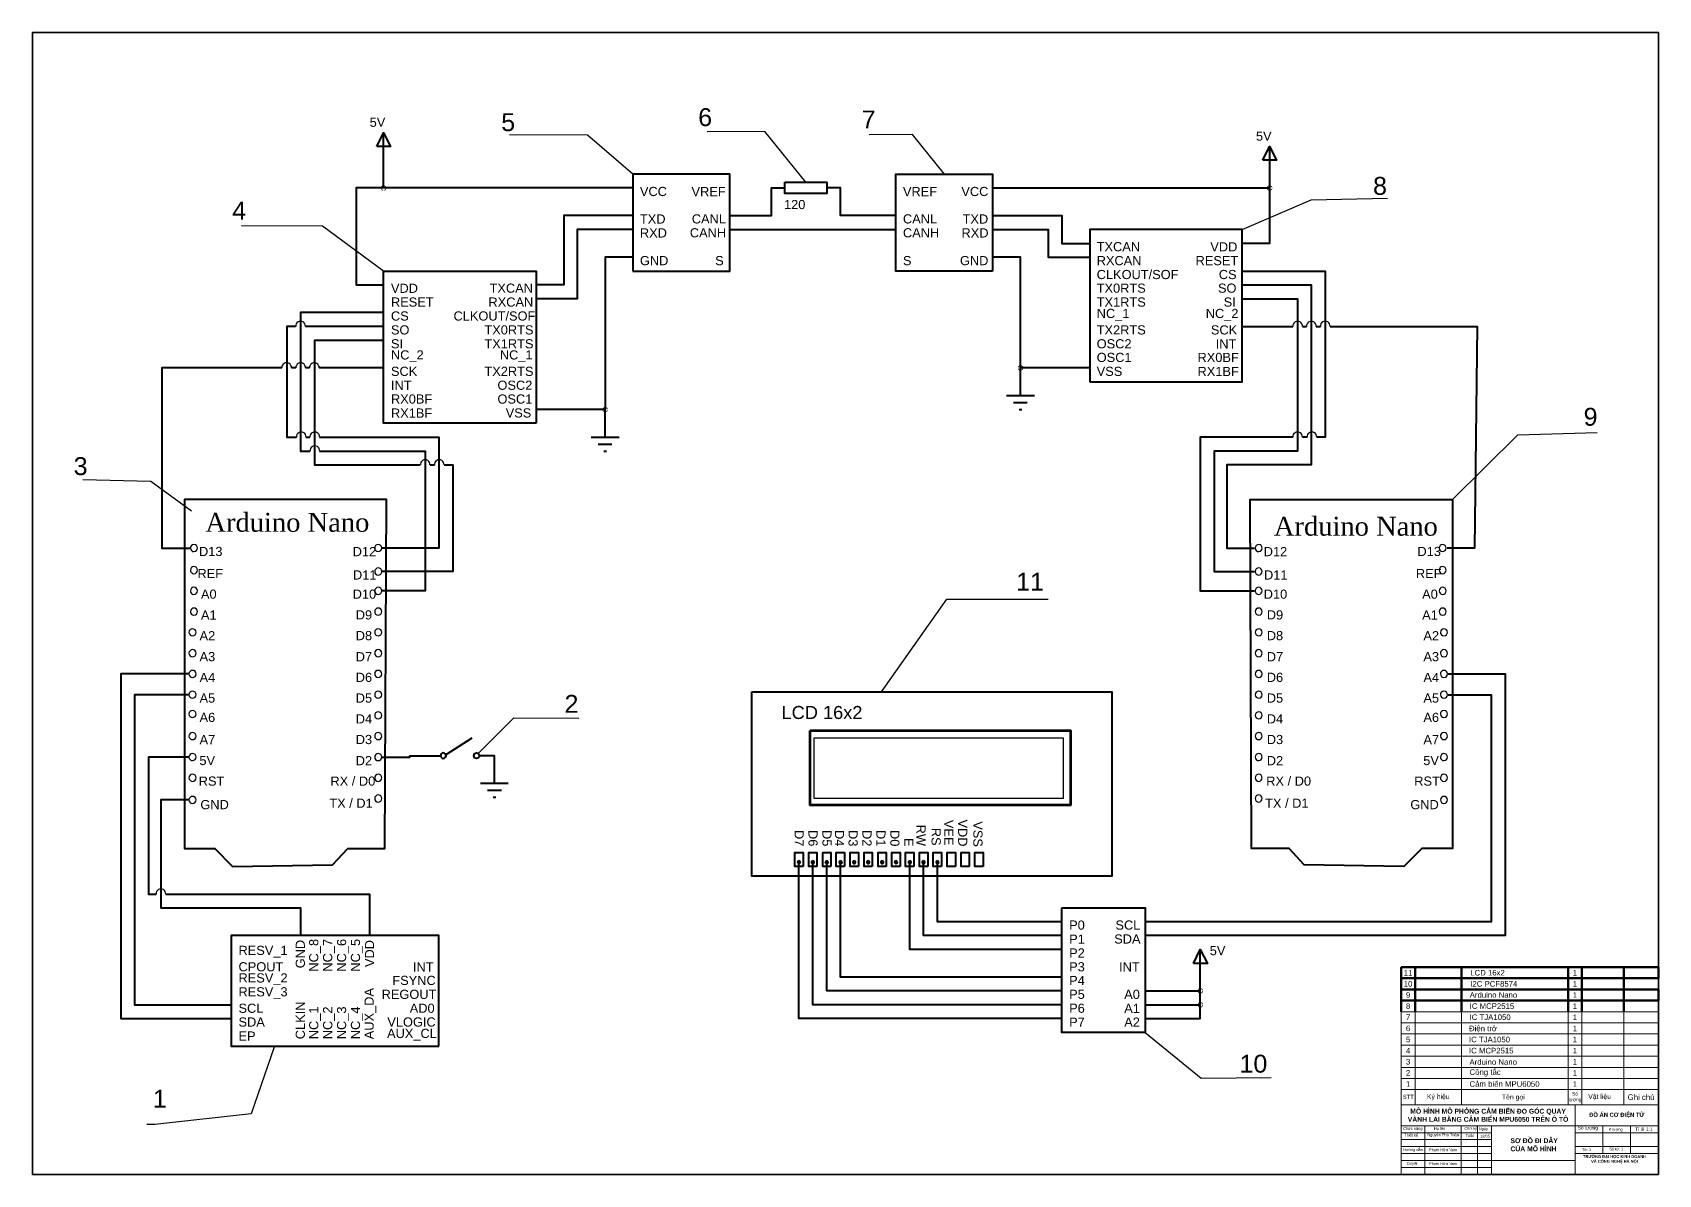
# Model space of a CAD drawing. Header units: millimetres. Extents: x 2695 to 4498, y 1063 to 1884.
# Drawn here: x 3329 to 4498, y 1063 to 1884 of the extents above; entities that cross this region are included whole.
import ezdxf

# ---------------------------------------------------------------- set-up
doc = ezdxf.new("R2010")
doc.units = ezdxf.units.MM
doc.layers.add('_mss.manh', color=7, linetype='Continuous', lineweight=13)
doc.layers.add('AM_0', color=7, linetype='Continuous', lineweight=50)
doc.layers.add('Nét đậm', color=7, linetype='Continuous', lineweight=35, plot=False)
for name, color, linetype in [('PDF2_Geometry', 7, 'Continuous'), ('PDF2_Solid Fills', 7, 'Continuous'), ('PDF2_Text', 7, 'Continuous')]:
    doc.layers.add(name, color=color, linetype=linetype)
doc.styles.add('chuan', font='arial.ttf')
doc.styles.add('PDF Arial', font='arial.ttf')
doc.styles.get("Standard").update_dxf_attribs({"font": 'arial.ttf'})
doc.dimstyles.new('AM_ANSI$7', dxfattribs={"dimtxt": 2.5, "dimasz": 2.5, "dimexe": 1, "dimexo": 0.05, "dimgap": 1, "dimtad": 1, "dimtoh": 1, "dimdec": 4, "dimzin": 9, "dimdsep": 46, "dimtxsty": 'Standard', "dimcen": 2.5, "dimclrd": 3, "dimclre": 3, "dimclrt": 2, "dimadec": 0, "dimazin": 2, "dimtp": 0.1, "dimtm": 0.1, "dimtfac": 0.71, "dimtdec": 4, "dimtofl": 0, "dimtmove": 0, "dimatfit": 3, "dimfxl": 1, "dimtolj": 1, "dimtzin": 7, "dimarcsym": 1})

msp = doc.modelspace()

# ---------------------------------------------------------------- hatches: boundary and pattern name
at = {"layer": 'PDF2_Solid Fills', "transparency": 33554559}
h = msp.add_hatch(color=256, dxfattribs=at)
h.paths.add_polyline_path([(3581, 1770.7, 0.414214), (3583, 1772.7)], flags=0)
h.paths.add_polyline_path([(3579.1, 1772.7, 0.414214), (3581, 1770.7)], flags=0)
h.paths.add_polyline_path([(3581, 1774.6, 0.414214), (3579.1, 1772.7)], flags=0)
h.paths.add_polyline_path([(3583, 1772.7, 0.414214), (3581, 1774.6)], flags=0)
h = msp.add_hatch(color=256, dxfattribs=at)
h.paths.add_polyline_path([(4218, 1770.7, 0.414213), (4220, 1772.7)], flags=0)
h.paths.add_polyline_path([(4216, 1772.7, 0.414214), (4218, 1770.7)], flags=0)
h.paths.add_polyline_path([(4218, 1774.6, 0.414214), (4216, 1772.7)], flags=0)
h.paths.add_polyline_path([(4220, 1772.7, 0.414213), (4218, 1774.6)], flags=0)
h = msp.add_hatch(color=256, dxfattribs=at)
h.paths.add_polyline_path([(4038.9, 1641.4, 0.414213), (4040.9, 1643.3)], flags=0)
h.paths.add_polyline_path([(4037, 1643.3, 0.414214), (4038.9, 1641.4)], flags=0)
h.paths.add_polyline_path([(4038.9, 1645.3, 0.414214), (4037, 1643.3)], flags=0)
h.paths.add_polyline_path([(4040.9, 1643.3, 0.414213), (4038.9, 1645.3)], flags=0)
h = msp.add_hatch(color=256, dxfattribs=at)
h.paths.add_polyline_path([(3740.3, 1611.4, 0.414213), (3742.3, 1613.4)], flags=0)
h.paths.add_polyline_path([(3738.4, 1613.4, 0.414213), (3740.3, 1611.4)], flags=0)
h.paths.add_polyline_path([(3740.3, 1615.3, 0.414214), (3738.4, 1613.4)], flags=0)
h.paths.add_polyline_path([(3742.3, 1613.4, 0.414213), (3740.3, 1615.3)], flags=0)
h = msp.add_hatch(color=256, dxfattribs=at)
h.paths.add_polyline_path([(4168.2, 1193.5, 0.414213), (4170.2, 1195.5)], flags=0)
h.paths.add_polyline_path([(4166.3, 1195.5, 0.414213), (4168.2, 1193.5)], flags=0)
h.paths.add_polyline_path([(4168.2, 1197.4, 0.414214), (4166.3, 1195.5)], flags=0)
h.paths.add_polyline_path([(4170.2, 1195.5, 0.414213), (4168.2, 1197.4)], flags=0)
h = msp.add_hatch(color=256, dxfattribs=at)
h.paths.add_polyline_path([(4168.2, 1183.5, 0.414213), (4170.2, 1185.5)], flags=0)
h.paths.add_polyline_path([(4166.3, 1185.5, 0.414213), (4168.2, 1183.5)], flags=0)
h.paths.add_polyline_path([(4168.2, 1187.4, 0.414214), (4166.3, 1185.5)], flags=0)
h.paths.add_polyline_path([(4170.2, 1185.5, 0.414213), (4168.2, 1187.4)], flags=0)

# ---------------------------------------------------------------- linework, layer by layer
for centre in [(3521.3, 1673.4), (4238.2, 1673.4), (4248, 1673.4), (4258, 1673.4), (3511.3, 1643.6), (3521.4, 1643.6), (3531.2, 1643.6), (3521.8, 1593.8), (3531.5, 1593.8), (4238.1, 1593.8), (4248.4, 1593.8), (3531.6, 1583.8), (3610.9, 1573.8), (3621, 1573.8), (3420.9, 1265.3)]:
    msp.add_arc(centre, 3.47, 355.8199, 184.1801)
at = {"layer": '_mss.manh'}
for p, q in [((4497.6, 1180.5), (4312.6, 1180.5)), ((4312.6, 1113.5), (4312.6, 1180.5)), ((4497.6, 1172.5), (4312.6, 1172.5)), ((4322.6, 1124.5), (4322.6, 1180.5)), ((4355.9, 1113.5), (4355.9, 1180.5)), ((4432.6, 1124.5), (4432.6, 1180.5)), ((4442.6, 1124.5), (4442.6, 1180.5)), ((4472.6, 1124.5), (4472.6, 1180.5)), ((4497.6, 1164.5), (4312.6, 1164.5)), ((4312.6, 1159.4), (4312.6, 1063.5)), ((4497.6, 1156.5), (4312.6, 1156.5)), ((4497.6, 1148.5), (4312.6, 1148.5)), ((4497.6, 1140.5), (4312.6, 1140.5)), ((4497.6, 1132.5), (4312.6, 1132.5)), ((4497.6, 1124.5), (4312.6, 1124.5)), ((4497.6, 1124.5), (4312.6, 1124.5)), ((4322.6, 1113.5), (4322.6, 1124.5)), ((4432.6, 1113.5), (4432.6, 1124.5)), ((4442.6, 1113.5), (4442.6, 1124.5)), ((4472.6, 1113.5), (4472.6, 1124.5)), ((4497.6, 1113.5), (4312.6, 1113.5)), ((4312.6, 1108.5), (4312.6, 1113.5)), ((4437.6, 1063.5), (4437.6, 1113.5)), ((4312.6, 1108.5), (4312.6, 1063.5)), ((4497.6, 1098.5), (4312.6, 1098.5)), ((4377.6, 1093.5), (4312.6, 1093.5)), ((4377.6, 1088.5), (4312.6, 1088.5)), ((4329.6, 1098.5), (4329.6, 1063.5)), ((4355.7, 1098.5), (4355.7, 1063.5)), ((4367.6, 1098.5), (4367.6, 1063.5)), ((4377.6, 1098.5), (4377.6, 1063.5)), ((4497.6, 1093.5), (4437.6, 1093.5)), ((4457.6, 1078.5), (4457.6, 1098.5)), ((4477.6, 1078.5), (4477.6, 1098.5)), ((4377.6, 1083.5), (4312.6, 1083.5)), ((4377.6, 1078.5), (4312.6, 1078.5)), ((4497.6, 1083.5), (4437.6, 1083.5)), ((4497.6, 1078.5), (4437.6, 1078.5)), ((4312.6, 1073.5), (4437.6, 1073.5)), ((4312.6, 1068.5), (4377.6, 1068.5))]:
    msp.add_line(p, q, dxfattribs=at)
at = {"layer": 'AM_0'}
for p, q in [((4312.6, 1180.5), (4312.6, 1212.5)), ((4312.6, 1212.5), (4497.6, 1212.5)), ((4497.6, 1204.5), (4312.6, 1204.5)), ((4312.6, 1204.5), (4312.6, 1196.5)), ((4322.6, 1180.5), (4322.7, 1212.5)), ((4355.9, 1180.5), (4355.9, 1212.5)), ((4432.6, 1180.5), (4432.6, 1212.5)), ((4442.6, 1180.5), (4442.6, 1212.5)), ((4472.6, 1180.5), (4472.6, 1212.5)), ((4497.6, 1212.5), (4497.6, 1204.5)), ((4312.6, 1196.5), (4497.6, 1196.5)), ((4497.6, 1196.5), (4497.6, 1188.5)), ((4497.6, 1188.5), (4312.6, 1188.5))]:
    msp.add_line(p, q, dxfattribs=at)
at = {"layer": 'Nét đậm'}
for p, q in [((4497.6, 1121.5), (4497.6, 1129.5)), ((4497.6, 1103.5), (4497.6, 1121.5)), ((4497.6, 1063.5), (4497.6, 1103.5)), ((4261.6, 1063.5), (4135.6, 1063.5)), ((4316.6, 1063.5), (4261.6, 1063.5)), ((4497.6, 1063.5), (4316.6, 1063.5))]:
    msp.add_line(p, q, dxfattribs=at)
msp.add_lwpolyline([(3328.6, 1063.5), (3328.6, 1884.5), (4497.6, 1884.5), (4497.6, 1063.5)], close=True, dxfattribs=at)
at = {"layer": 'PDF2_Geometry', "lineweight": 40}
for points in [[(3576.1, 1802.6), (3581, 1812.4), (3586.1, 1802.6)], [(4213.1, 1792.6), (4218, 1802.6), (4223.1, 1792.6)], [(3760.3, 1712.9), (3829.9, 1712.9), (3829.9, 1782.7), (3760.3, 1782.7)], [(4018.9, 1712.9), (3949.4, 1712.9), (3949.4, 1782.7), (4018.9, 1782.7)], [(3869.6, 1776.8), (3899.6, 1776.8), (3899.6, 1768.7), (3869.6, 1768.7)], [(4088.7, 1633.4), (4198.2, 1633.4), (4198.2, 1742.9), (4088.7, 1742.9)], [(3690.6, 1603.6), (3581, 1603.6), (3581, 1712.9), (3690.6, 1712.9)], [(3437.8, 1443.3), (3437.8, 1297.9), (3459.6, 1297.9), (3472.5, 1285), (3544.2, 1286), (3555.2, 1297.9), (3582, 1297.9), (3583, 1548.7), (3437.8, 1548.7)], [(4349.5, 1443.3), (4349.5, 1297.9), (4327.5, 1297.9), (4314.6, 1285), (4242.9, 1286), (4232.1, 1297.9), (4205.1, 1297.9), (4204.1, 1548.7), (4349.5, 1548.7)], [(3845.7, 1410.4), (4104.6, 1410.4), (4104.6, 1277.9), (3845.7, 1277.9)], [(3882.6, 1285), (3876.7, 1285), (3876.7, 1295), (3882.6, 1295)], [(3892.6, 1285), (3886.7, 1285), (3886.7, 1295), (3892.6, 1295)], [(3902.6, 1285), (3896.7, 1285), (3896.7, 1295), (3902.6, 1295)], [(3912.5, 1285), (3906.5, 1285), (3906.5, 1295), (3912.5, 1295)], [(3922.5, 1285), (3916.5, 1285), (3916.5, 1295), (3922.5, 1295)], [(3932.3, 1285), (3926.5, 1285), (3926.5, 1295), (3932.3, 1295)], [(3942.3, 1285), (3936.5, 1285), (3936.5, 1295), (3942.3, 1295)], [(3952.3, 1285), (3946.4, 1285), (3946.4, 1295), (3952.3, 1295)], [(3962.3, 1285), (3956.2, 1285), (3956.2, 1295), (3962.3, 1295)], [(3972.3, 1285), (3966.2, 1285), (3966.2, 1295), (3972.3, 1295)], [(3982.1, 1285), (3976.2, 1285), (3976.2, 1295), (3982.1, 1295)], [(3992.1, 1285), (3986.2, 1285), (3986.2, 1295), (3992.1, 1295)], [(4002.1, 1285), (3996.2, 1285), (3996.2, 1295), (4002.1, 1295)], [(4012.1, 1285), (4006, 1285), (4006, 1295), (4012.1, 1295)], [(4068.7, 1255.2), (4128.5, 1255.2), (4128.5, 1165.5), (4068.7, 1165.5)], [(3620.8, 1155.7), (3620.8, 1235.2), (3471.5, 1235.2), (3471.5, 1155.7)], [(4163.3, 1215.2), (4168.2, 1225.2), (4173.3, 1215.2)]]:
    msp.add_lwpolyline(points, close=True, dxfattribs=at)
for points in [[(3581, 1772.7), (3581, 1792.6), (3581, 1812.4)], [(4218, 1802.6), (4218, 1782.7), (4218, 1772.7)], [(3760.3, 1772.7), (3740.3, 1772.7), (3581, 1772.7), (3561.2, 1772.7), (3561.2, 1703.1), (3581, 1703.1)], [(3829.9, 1752.9), (3849.9, 1752.9), (3859.8, 1752.9), (3859.8, 1772.7), (3869.6, 1772.7)], [(3949.4, 1752.9), (3929.4, 1752.9), (3909.6, 1752.9), (3909.6, 1772.7), (3899.6, 1772.7)], [(4018.9, 1772.7), (4038.9, 1772.7), (4218, 1772.7), (4218, 1732.9), (4198.2, 1732.9)], [(3760.3, 1752.9), (3740.3, 1752.9), (3710.5, 1752.9), (3710.5, 1703.1), (3690.6, 1703.1)], [(3760.3, 1742.9), (3740.3, 1742.9), (3720.3, 1742.9), (3720.3, 1693.1), (3710.5, 1693.1), (3690.6, 1693.1)], [(3829.9, 1742.9), (3849.9, 1742.9), (3929.4, 1742.9), (3949.4, 1742.9)], [(4018.9, 1752.9), (4038.9, 1752.9), (4068.7, 1752.9), (4068.7, 1732.9), (4088.7, 1732.9)], [(4018.9, 1742.9), (4038.9, 1742.9), (4058.9, 1742.9), (4058.9, 1722.9), (4068.7, 1722.9), (4088.7, 1722.9)], [(3760.3, 1722.9), (3740.3, 1722.9), (3740.3, 1613.4), (3710.5, 1613.4), (3690.6, 1613.4)], [(4088.7, 1643.3), (4068.7, 1643.3), (4038.9, 1643.3), (4038.9, 1722.9), (4018.9, 1722.9)], [(4198.2, 1712.9), (4218, 1712.9), (4258, 1712.9), (4258, 1593.6), (4251.9, 1593.6)], [(4198.2, 1703.1), (4218, 1703.1), (4248, 1703.1), (4248, 1573.6), (4187.2, 1573.6), (4187.2, 1513.8), (4207.2, 1513.8)], [(4198.2, 1693.1), (4218, 1693.1), (4238, 1693.1), (4238, 1583.6), (4178.2, 1583.6), (4178.2, 1497), (4187.2, 1497), (4207.2, 1497)], [(3517.8, 1673.1), (3511.5, 1673.1), (3511.5, 1593.6), (3518.3, 1593.6)], [(3581, 1683.1), (3561.2, 1683.1), (3521.3, 1683.1), (3521.3, 1583.6), (3528.1, 1583.6)], [(3581, 1673.1), (3561.2, 1673.1), (3524.8, 1673.1)], [(4198.2, 1673.1), (4218, 1673.1), (4234.7, 1673.1)], [(4241.6, 1673.1), (4244.5, 1673.1)], [(4251.4, 1673.1), (4254.6, 1673.1)], [(4261.5, 1673.1), (4367.3, 1673.1), (4365.3, 1513.8), (4345.6, 1513.8)], [(3581, 1663.1), (3561.2, 1663.1), (3531.3, 1663.1), (3531.3, 1573.6), (3607.4, 1573.6)], [(3507.8, 1643.3), (3421.7, 1643.3), (3421.7, 1513.8), (3441.7, 1513.8)], [(3517.9, 1643.3), (3514.7, 1643.3)], [(3527.8, 1643.3), (3524.9, 1643.3)], [(3581, 1643.3), (3561.2, 1643.3), (3534.7, 1643.3)], [(4038.9, 1623.4), (4038.9, 1633.4), (4038.9, 1643.3)], [(3740.3, 1593.6), (3740.3, 1603.6), (3740.3, 1613.4)], [(4028.9, 1623.4), (4048.9, 1623.4)], [(4034, 1618.5), (4043.8, 1618.5)], [(4037.9, 1613.4), (4039.9, 1613.4)], [(3525.2, 1593.6), (3528.1, 1593.6)], [(3535, 1593.6), (3620.8, 1593.6), (3620.8, 1513.8), (3600, 1513.8), (3580.1, 1513.8)], [(3730.3, 1593.6), (3750.3, 1593.6)], [(4234.7, 1593.6), (4168.2, 1593.6), (4168.2, 1483.1), (4187.2, 1483.1), (4207.2, 1483.1)], [(4245, 1593.6), (4241.6, 1593.6)], [(3535, 1583.6), (3611, 1583.6), (3611, 1483.1), (3600, 1483.1), (3580.1, 1483.1)], [(3735.4, 1588.5), (3745.2, 1588.5)], [(3739.3, 1583.6), (3741.3, 1583.6)], [(3624.5, 1573.6), (3630.8, 1573.6), (3630.8, 1497), (3600, 1497), (3580.1, 1497)], [(3614.4, 1573.6), (3617.6, 1573.6)], [(3440.8, 1423.3), (3420.8, 1423.3), (3392, 1423.3), (3392, 1175.5), (3451.7, 1175.5), (3471.5, 1175.5)], [(4346.5, 1423.3), (4366.3, 1423.3), (4387.3, 1423.3), (4387.3, 1235.2), (4148.4, 1235.2), (4128.5, 1235.2)], [(3440.8, 1408.4), (3420.8, 1408.4), (3402, 1408.4), (3402, 1185.5), (3451.7, 1185.5), (3471.5, 1185.5)], [(4346.5, 1408.4), (4366.3, 1408.4), (4377.3, 1408.4), (4377.3, 1245.2), (4148.4, 1245.2), (4128.5, 1245.2)], [(3625.9, 1365.5), (3644.7, 1377.5)], [(3440.8, 1363.6), (3420.8, 1363.6), (3411.9, 1363.6), (3411.9, 1265), (3417.5, 1265)], [(3580.1, 1363.6), (3600, 1363.6), (3600, 1364.5), (3611, 1364.5), (3620.8, 1364.5), (3621.8, 1364.5)], [(3650.8, 1344.8), (3670.6, 1344.8)], [(3440.8, 1332.8), (3420.8, 1332.8), (3420.8, 1255.2), (3521.3, 1255.2), (3521.3, 1235.2)], [(3655.7, 1339.7), (3665.7, 1339.7)], [(3659.8, 1334.8), (3661.8, 1334.8)], [(4068.7, 1175.5), (4048.9, 1175.5), (3879.6, 1175.5), (3879.6, 1268.1), (3879.6, 1287.9)], [(4068.7, 1185.5), (4048.9, 1185.5), (3889.6, 1185.5), (3889.6, 1268.1), (3889.6, 1287.9)], [(4068.7, 1195.5), (4048.9, 1195.5), (3899.6, 1195.5), (3899.6, 1268.1), (3899.6, 1287.9)], [(4068.7, 1205.4), (4048.9, 1205.4), (3909.6, 1205.4), (3909.6, 1268.1), (3909.6, 1287.9)], [(4068.7, 1225.2), (4048.9, 1225.2), (3959.4, 1225.2), (3959.4, 1268.1), (3959.4, 1287.9)], [(4068.7, 1235.2), (4048.9, 1235.2), (3969.2, 1235.2), (3969.2, 1268.1), (3969.2, 1287.9)], [(4068.7, 1245.2), (4048.9, 1245.2), (3979.2, 1245.2), (3979.2, 1268.1), (3979.2, 1287.9)], [(3424.4, 1265), (3571, 1265), (3571, 1255.2), (3571, 1235.2)], [(4128.5, 1195.5), (4148.4, 1195.5), (4168.2, 1195.5), (4168.2, 1205.4), (4168.2, 1225.2)], [(4128.5, 1185.5), (4148.4, 1185.5), (4168.2, 1185.5), (4168.2, 1195.5)], [(4128.5, 1175.5), (4148.4, 1175.5), (4168.2, 1175.5), (4168.2, 1185.5)]]:
    msp.add_lwpolyline(points, dxfattribs=at)
at = {"layer": 'PDF2_Geometry', "lineweight": 25}
for points in [[(3444.7, 1516.4, 0.414214), (3442.1, 1513.8, 0.414214), (3444.7, 1511.3, 0.414213), (3447.2, 1513.8, 0.414214)], [(3577.1, 1516.4, 0.414214), (3574.6, 1513.8, 0.414214), (3577.1, 1511.3, 0.414213), (3579.7, 1513.8, 0.414214)], [(4210.2, 1516.4, 0.414214), (4207.6, 1513.8, 0.414214), (4210.2, 1511.3, 0.414213), (4212.7, 1513.8, 0.414214)], [(4342.4, 1516.4, 0.414214), (4339.9, 1513.8, 0.414214), (4342.4, 1511.3, 0.414213), (4345, 1513.8, 0.414214)], [(3444.7, 1500.5, 0.414214), (3442.1, 1498, 0.414214), (3444.7, 1495.4, 0.414213), (3447.2, 1498, 0.414214)], [(3577.1, 1499.5, 0.414214), (3574.6, 1497, 0.414214), (3577.1, 1494.4, 0.414213), (3579.7, 1497, 0.414214)], [(4210.2, 1499.5, 0.414214), (4207.6, 1497, 0.414214), (4210.2, 1494.4, 0.414213), (4212.7, 1497, 0.414214)], [(4342.4, 1500.5, 0.414214), (4339.9, 1498, 0.414214), (4342.4, 1495.4, 0.414213), (4345, 1498, 0.414214)], [(3444.7, 1485.6, 0.414214), (3442.1, 1483.1, 0.414214), (3444.7, 1480.5, 0.414213), (3447.2, 1483.1, 0.414214)], [(3577.1, 1485.6, 0.414214), (3574.6, 1483.1, 0.414214), (3577.1, 1480.5, 0.414213), (3579.7, 1483.1, 0.414214)], [(4210.2, 1485.6, 0.414214), (4207.6, 1483.1, 0.414214), (4210.2, 1480.5, 0.414213), (4212.7, 1483.1, 0.414214)], [(4342.4, 1485.6, 0.414214), (4339.9, 1483.1, 0.414214), (4342.4, 1480.5, 0.414213), (4345, 1483.1, 0.414214)], [(3444.7, 1470.7, 0.414214), (3442.1, 1468.2, 0.414214), (3444.7, 1465.6, 0.414213), (3447.2, 1468.2, 0.414214)], [(3577.1, 1470.7, 0.414214), (3574.6, 1468.2, 0.414214), (3577.1, 1465.6, 0.414213), (3579.7, 1468.2, 0.414214)], [(4210.2, 1470.7, 0.414214), (4207.6, 1468.2, 0.414214), (4210.2, 1465.6, 0.414213), (4212.7, 1468.2, 0.414214)], [(4342.4, 1470.7, 0.414214), (4339.9, 1468.2, 0.414214), (4342.4, 1465.6, 0.414213), (4345, 1468.2, 0.414214)], [(3443.7, 1455.8, 0.414214), (3441.1, 1453.3, 0.414214), (3443.7, 1450.7, 0.414213), (3446.2, 1453.3, 0.414214)], [(3577.1, 1455.8, 0.414214), (3574.6, 1453.3, 0.414214), (3577.1, 1450.7, 0.414213), (3579.7, 1453.3, 0.414214)], [(4210.2, 1455.8, 0.414214), (4207.6, 1453.3, 0.414214), (4210.2, 1450.7, 0.414213), (4212.7, 1453.3, 0.414214)], [(4343.4, 1455.8, 0.414214), (4340.8, 1453.3, 0.414214), (4343.4, 1450.7, 0.414213), (4345.9, 1453.3, 0.414214)], [(3443.7, 1440.8, 0.414214), (3441.1, 1438.2, 0.414214), (3443.7, 1435.7, 0.414213), (3446.2, 1438.2, 0.414214)], [(3577.1, 1440.8, 0.414214), (3574.6, 1438.2, 0.414214), (3577.1, 1435.7, 0.414213), (3579.7, 1438.2, 0.414214)], [(4210.2, 1440.8, 0.414214), (4207.6, 1438.2, 0.414214), (4210.2, 1435.7, 0.414213), (4212.7, 1438.2, 0.414214)], [(4343.4, 1440.8, 0.414214), (4340.8, 1438.2, 0.414214), (4343.4, 1435.7, 0.414213), (4345.9, 1438.2, 0.414214)], [(3443.7, 1425.9, 0.414214), (3441.1, 1423.3, 0.414214), (3443.7, 1420.8, 0.414213), (3446.2, 1423.3, 0.414214)], [(3577.1, 1425.9, 0.414214), (3574.6, 1423.3, 0.414214), (3577.1, 1420.8, 0.414213), (3579.7, 1423.3, 0.414214)], [(4210.2, 1425.9, 0.414214), (4207.6, 1423.3, 0.414214), (4210.2, 1420.8, 0.414213), (4212.7, 1423.3, 0.414214)], [(4343.4, 1425.9, 0.414214), (4340.8, 1423.3, 0.414214), (4343.4, 1420.8, 0.414213), (4345.9, 1423.3, 0.414214)], [(3443.7, 1411, 0.414214), (3441.1, 1408.4, 0.414214), (3443.7, 1405.9, 0.414213), (3446.2, 1408.4, 0.414214)], [(3577.1, 1411, 0.414214), (3574.6, 1408.4, 0.414214), (3577.1, 1405.9, 0.414213), (3579.7, 1408.4, 0.414214)], [(4210.2, 1411, 0.414214), (4207.6, 1408.4, 0.414214), (4210.2, 1405.9, 0.414213), (4212.7, 1408.4, 0.414214)], [(4343.4, 1411, 0.414214), (4340.8, 1408.4, 0.414214), (4343.4, 1405.9, 0.414213), (4345.9, 1408.4, 0.414214)], [(3443.7, 1397.1, 0.414214), (3441.1, 1394.5, 0.414214), (3443.7, 1392, 0.414213), (3446.2, 1394.5, 0.414214)], [(3577.1, 1396.1, 0.414214), (3574.6, 1393.5, 0.414214), (3577.1, 1391, 0.414213), (3579.7, 1393.5, 0.414214)], [(4210.2, 1396.1, 0.414214), (4207.6, 1393.5, 0.414214), (4210.2, 1391, 0.414213), (4212.7, 1393.5, 0.414214)], [(4343.4, 1397.1, 0.414214), (4340.8, 1394.5, 0.414214), (4343.4, 1392, 0.414213), (4345.9, 1394.5, 0.414214)], [(3443.7, 1381.2, 0.414214), (3441.1, 1378.6, 0.414214), (3443.7, 1376.1, 0.414213), (3446.2, 1378.6, 0.414214)], [(3577.1, 1381.2, 0.414214), (3574.6, 1378.6, 0.414214), (3577.1, 1376.1, 0.414213), (3579.7, 1378.6, 0.414214)], [(4210.2, 1381.2, 0.414214), (4207.6, 1378.6, 0.414214), (4210.2, 1376.1, 0.414213), (4212.7, 1378.6, 0.414214)], [(4343.4, 1381.2, 0.414214), (4340.8, 1378.6, 0.414214), (4343.4, 1376.1, 0.414213), (4345.9, 1378.6, 0.414214)], [(3443.7, 1366.1, 0.414214), (3441.1, 1363.6, 0.414214), (3443.7, 1361, 0.414213), (3446.2, 1363.6, 0.414214)], [(3577.1, 1366.1, 0.414214), (3574.6, 1363.6, 0.414214), (3577.1, 1361, 0.414213), (3579.7, 1363.6, 0.414214)], [(4210.2, 1366.1, 0.414214), (4207.6, 1363.6, 0.414214), (4210.2, 1361, 0.414213), (4212.7, 1363.6, 0.414214)], [(4343.4, 1366.1, 0.414214), (4340.8, 1363.6, 0.414214), (4343.4, 1361, 0.414213), (4345.9, 1363.6, 0.414214)], [(3443.7, 1351.2, 0.414214), (3441.1, 1348.7, 0.414214), (3443.7, 1346.1, 0.414213), (3446.2, 1348.7, 0.414214)], [(3577.1, 1351.2, 0.414214), (3574.6, 1348.7, 0.414214), (3577.1, 1346.1, 0.414213), (3579.7, 1348.7, 0.414214)], [(4210.2, 1351.2, 0.414214), (4207.6, 1348.7, 0.414214), (4210.2, 1346.1, 0.414213), (4212.7, 1348.7, 0.414214)], [(4343.4, 1351.2, 0.414214), (4340.8, 1348.7, 0.414214), (4343.4, 1346.1, 0.414213), (4345.9, 1348.7, 0.414214)], [(3443.7, 1335.3, 0.414214), (3441.1, 1332.8, 0.414214), (3443.7, 1330.3, 0.414213), (3446.2, 1332.8, 0.414214)], [(3577.1, 1336.3, 0.414214), (3574.6, 1333.8, 0.414214), (3577.1, 1331.2, 0.414213), (3579.7, 1333.8, 0.414214)], [(4210.2, 1336.3, 0.414214), (4207.6, 1333.8, 0.414214), (4210.2, 1331.2, 0.414213), (4212.7, 1333.8, 0.414214)], [(4343.4, 1335.3, 0.414214), (4340.8, 1332.8, 0.414214), (4343.4, 1330.3, 0.414213), (4345.9, 1332.8, 0.414214)]]:
    msp.add_lwpolyline(points, format="xyb", close=True, dxfattribs=at)
at = {"layer": 'PDF2_Geometry', "lineweight": 211}
msp.add_lwpolyline([(3887.7, 1382.6), (4074.8, 1382.6), (4074.8, 1328.9), (3887.7, 1328.9)], close=True, dxfattribs=at)
at = {"layer": 'PDF2_Geometry', "lineweight": 90}
for points in [[(4074.8, 1379.6), (4074.8, 1333.8)], [(4071.8, 1328.9), (3890.6, 1328.9)]]:
    msp.add_lwpolyline(points, dxfattribs=at)
at = {"layer": 'PDF2_Geometry', "lineweight": 25}
msp.add_lwpolyline([(3890.6, 1377.5), (4069.7, 1377.5), (4069.7, 1333.8), (3890.6, 1333.8)], close=True, dxfattribs=at)
at = {"layer": 'PDF2_Geometry', "lineweight": 40}
for points in [[(3623.9, 1366.5, 0.414214), (3622, 1364.5, 0.414213), (3623.9, 1362.6, 0.414213), (3625.9, 1364.5, 0.414213)], [(3879.6, 1288.9, 0.414215), (3878.7, 1287.9, 0.414214), (3879.6, 1287, 0.414213), (3880.6, 1287.9, 0.414214)], [(3889.6, 1288.9, 0.414214), (3888.6, 1287.9, 0.414214), (3889.6, 1287, 0.414213), (3890.6, 1287.9, 0.414214)], [(3899.6, 1288.9, 0.414214), (3898.6, 1287.9, 0.414214), (3899.6, 1287, 0.414213), (3900.6, 1287.9, 0.414214)], [(3909.6, 1288.9, 0.414215), (3908.6, 1287.9, 0.414214), (3909.6, 1287, 0.414213), (3910.6, 1287.9, 0.414214)], [(3919.4, 1288.9, 0.414215), (3918.4, 1287.9, 0.414214), (3919.4, 1287, 0.414213), (3920.4, 1287.9, 0.414214)], [(3929.4, 1288.9, 0.414214), (3928.4, 1287.9, 0.414214), (3929.4, 1287, 0.414213), (3930.4, 1287.9, 0.414214)], [(3939.4, 1288.9, 0.414214), (3938.4, 1287.9, 0.414214), (3939.4, 1287, 0.414213), (3940.4, 1287.9, 0.414214)], [(3949.4, 1288.9, 0.414215), (3948.4, 1287.9, 0.414214), (3949.4, 1287, 0.414213), (3950.4, 1287.9, 0.414214)], [(3959.4, 1288.9, 0.414215), (3958.4, 1287.9, 0.414214), (3959.4, 1287, 0.414213), (3960.4, 1287.9, 0.414214)], [(3969.2, 1288.9, 0.414214), (3968.2, 1287.9, 0.414214), (3969.2, 1287, 0.414213), (3970.2, 1287.9, 0.414214)], [(3979.2, 1288.9, 0.414214), (3978.2, 1287.9, 0.414214), (3979.2, 1287, 0.414213), (3980.1, 1287.9, 0.414214)]]:
    msp.add_lwpolyline(points, format="xyb", close=True, dxfattribs=at)
msp.add_lwpolyline([(3660.8, 1344.8), (3660.8, 1354.7), (3660.8, 1364.5), (3650.8, 1364.5), (3649.8, 1364.5, -0.414213), (3647.8, 1362.6, -0.414213), (3645.9, 1364.5, -0.414214), (3647.8, 1366.5, -0.414213), (3649.8, 1364.5)], format="xyb", dxfattribs=at)

# ---------------------------------------------------------------- texts
at = {"char_height": 13.575, "attachment_point": 1}
for insert in [(3452.9, 1539.1), (4221.1, 1536.3)]:
    msp.add_mtext_dynamic_manual_height_columns('{\\fTimes New Roman|b0|i0|c163|p18;Arduino Nano}', width=115.672, gutter_width=67.9, heights=[0], dxfattribs=dict(at, insert=insert))
at = {"insert": (3867.1, 1400.3), "char_height": 9.37, "attachment_point": 1}
msp.add_mtext('LCD 16x2', dxfattribs=at)
at = {"layer": '_mss.manh'}
for s, insert, char_height, width, attachment_point in [('{\\fArial|b0|i0|c163|p34;11}', (4317.6, 1208.5), 4, 10, 5), ('{\\fArial|b0|i0|c163|p34;10}', (4317.6, 1200.5), 4, 10, 5), ('{\\fArial|b0|i0|c163|p34;9}', (4317.6, 1192.5), 4, 10, 5), ('{\\fArial|b0|i0|c163|p34;8}', (4317.6, 1184.5), 4, 10, 5), ('7', (4317.6, 1176.5), 4, 10, 5), ('6', (4317.6, 1168.5), 4, 10, 5), ('5', (4317.6, 1160.5), 4, 10, 5), ('4', (4317.6, 1152.5), 4, 10, 5), ('3', (4317.6, 1144.5), 4, 10, 5), ('2', (4317.6, 1136.5), 4, 10, 5), ('1', (4317.6, 1128.5), 4, 10, 5), ('Số l{\\fArial|b0|i0|c163|p34;ư}ợng', (4437.6, 1119), 2.5, 10, 5), (' STT', (4312.6, 1120.8), 3, 49.484, 1), ('{\\fArial|b1|i0|c163|p34;MÔ HÌNH MÔ PHỎNG CẢM BIẾN ĐO GÓC QUAY VÀNH LÁI BẰNG CẢM BIẾN MPU6050 TRÊN Ô TÔ}', (4375.1, 1106), 3.5, 125, 5), ('Ký hiệu', (4339.3, 1119), 3.5, 33.289, 5), ('{\\fArial|b0|i0|c163|p34;Tên gọi}', (4385.1, 1120.9), 3.5, 78.251, 1), ('Vật{\\fArial|b0|i0|c134|p34; }liệu', (4447.1, 1121.3), 3.5, 23.206, 1), ('Ghi{\\fArial|b0|i0|c134|p34; }chú', (4485.1, 1119), 4, 25, 5), ('{\\fArial|b1|i0|c163|p34;ĐỒ ÁN CƠ ĐIỆN TỬ}', (4467.6, 1106), 3, 60, 5), ('Chức năng', (4314.1, 1097.5), 2, 15.395, 1), ('Thiết kế', (4314.8, 1092.7), 2, 17.151, 1), ('{\\fArial|b0|i0|c163|p34;Nguyễn Phú Tuấn}', (4331.5, 1093), 2, 30, 1), ('Họ tên', (4336.1, 1097.5), 2, 30, 1), ('Chữ ký', (4358.1, 1097.6), 2, 15.438, 1), ('{\\fArial|b0|i0|c163|p34;Tuấn}', (4358.9, 1092.5), 2, 30, 1), ('Ngày', (4368.5, 1097.3), 2, 9.445, 1), ('{\\fArial|b0|i0|c163|p34;12/05}', (4369.4, 1092), 2, 30, 1), ('{\\fArial|b1|i0|c163|p34;SƠ ĐỒ ĐI DÂY\\PCỦA MÔ HÌNH}', (4391.2, 1089.5), 3.5, 70, 1), ('Số{\\fArial|b0|i0|c134|p34; }l{\\fArial|b0|i0|c163|p34;ư}ợng', (4439.5, 1098.3), 2.5, 24.116, 1), ('K{\\fArial|b0|i0|c134|p34; }l{\\fArial|b0|i0|c163|p34;ư}ợng', (4461.8, 1096.9), 2, 11.92, 1), ('Tỉ{\\fArial|b0|i0|c134|p34; }lệ 1:1', (4480.9, 1097.3), 2.5, 14.713, 1), ('Hướng dẫn', (4321.1, 1081), 2, 17, 5), ('Tờ: 1', (4442.6, 1082.3), 2, 9.298, 1), ('\\pxqc;{\\fArial|b1|i0|c0|p34;TRƯỜNG ĐẠI HỌC KINH DOANH VÀ CÔNG NGHỆ HÀ NỘI}', (4442.9, 1077.4), 2.072, 46.154, 1), ('Số{\\fArial|b0|i0|c134|p34; }tờ: 1', (4462.3, 1082.8), 2, 13.017, 1), ('Duyệt', (4316.9, 1072.4), 2, 15.114, 1)]:
    msp.add_mtext(s, dxfattribs=dict(at, insert=insert, char_height=char_height, width=width, attachment_point=attachment_point))
at = {"layer": '_mss.manh', "style": 'chuan'}
for s, insert, char_height, width, attachment_point in [('{\\fArial|b0|i0|c163|p34;LCD 16x2}', (4362.3, 1208.5), 4, 66.927, 4), ('{\\fArial|b0|i0|c163|p34;1}', (4437.6, 1208.5), 4, 10, 5), ('{\\fArial|b0|i0|c163|p34;Arduino Nano}', (4361.9, 1192.5), 4, 66.927, 4), ('{\\fArial|b0|i0|c163|p34;I2C PCF8574}', (4362.3, 1200.5), 4, 66.927, 4), ('{\\fArial|b0|i0|c163|p34;1}', (4437.6, 1200.5), 4, 10, 5), ('{\\fArial|b0|i0|c163|p34;1}', (4437.6, 1192.5), 4, 10, 5), ('{\\fArial|b0|i0|c163|p34;IC MCP2515}', (4361.9, 1184.5), 4, 66.927, 4), ('{\\fArial|b0|i0|c163|p34;1}', (4437.6, 1184.5), 4, 10, 5), ('\\pxi1;{\\fArial|b0|i0|c163|p34;Điện trở}', (4357.4, 1168), 4, 66.927, 4), ('\\pxi1;{\\fArial|b0|i0|c163|p34;IC TJA1050}', (4357.8, 1176.5), 4, 66.927, 4), ('{\\fArial|b0|i0|c163|p34;1}', (4437.6, 1176.5), 4, 10, 5), ('{\\fArial|b0|i0|c163|p34;1}', (4437.6, 1168.5), 4, 10.06, 5), ('\\pxi1;{\\fArial|b0|i0|c163|p34;IC TJA1050}', (4357.4, 1160.5), 4, 80.379, 4), ('1', (4437.6, 1160.5), 4, 10.06, 5), ('{\\fArial|b0|i0|c163|p34;Arduino Nano}', (4361.7, 1144.3), 4, 66.927, 4), ('{\\fArial|b0|i0|c163|p34;IC MCP2515}', (4361.4, 1152.5), 4, 66.927, 4), ('1', (4437.6, 1152.5), 4, 10, 5), ('1', (4437.6, 1144.5), 4, 10, 5), ('\\pxi1;{\\fArial|b0|i0|c163|p34;Công tắc}', (4357.8, 1136.5), 4, 72.678, 4), ('1', (4437.6, 1136.5), 4, 10, 5), ('\\pxi1;{\\fArial|b0|i0|c163|p34;Cảm biến MPU6050}', (4357.8, 1128.5), 4, 66.927, 4), ('1', (4437.6, 1128.5), 4, 10, 5), ('{\\fArial|b0|i0|c163|p34;Phạm Hữu Nam}', (4342.7, 1081), 2, 26.096, 5), ('{\\fArial|b0|i0|c163|p34;Phạm Hữu Nam}', (4342.7, 1071), 2, 26.096, 5)]:
    msp.add_mtext(s, dxfattribs=dict(at, insert=insert, char_height=char_height, width=width, attachment_point=attachment_point))
at = {"layer": 'AM_0', "color": 2, "char_height": 12.879, "attachment_point": 9}
for s, insert in [('{\\fArial|b0|i0|c163|p34;5}', (3675.6, 1813.4)), ('{\\fArial|b0|i0|c163|p34;6}', (3817.2, 1817)), ('{\\fArial|b0|i0|c163|p34;7}', (3934.7, 1815.5)), ('{\\fArial|b0|i0|c163|p34;8}', (4302.4, 1767.6)), ('{\\fArial|b0|i0|c163|p34;4}', (3482.2, 1750)), ('{\\fArial|b0|i0|c163|p34;9}', (4453.8, 1601.6)), ('{\\fArial|b0|i0|c163|p34;3}', (3368.2, 1566.1)), ('{\\fArial|b0|i0|c163|p34;11}', (4055.8, 1483.2)), ('{\\fArial|b0|i0|c163|p34;2}', (3721.1, 1395.4)), ('{\\fArial|b0|i0|c163|p34;10}', (4216.4, 1136.5)), ('{\\fArial|b0|i0|c163|p34;1}', (3425.1, 1111.5))]:
    msp.add_mtext(s, dxfattribs=dict(at, insert=insert))
at = {"layer": 'PDF2_Text', "char_height": 6.59, "attachment_point": 7, "style": 'PDF Arial'}
for s, insert in [('5V', (3571, 1816.6)), ('5V', (4208.2, 1806.6)), ('VCC', (3765.3, 1766.8)), ('VREF', (3802.4, 1766.8)), ('VREF', (3954.4, 1766.8)), ('VCC', (3996.4, 1766.8)), ('TXD', (3765.3, 1747.1)), ('CANL', (3802.6, 1747.1)), ('120', (3868.9, 1757.4)), ('CANL', (3954.4, 1747.1)), ('TXD', (3997.3, 1747.1)), ('RXD', (3765.3, 1737.1)), ('CANH', (3801.2, 1737.1)), ('CANH', (3954.4, 1737.1)), ('RXD', (3996.5, 1737.1)), ('TXCAN', (4093.7, 1727.1)), ('VDD', (4175.4, 1727.1)), ('GND', (3765.3, 1717.1)), ('S', (3819.4, 1717.1)), ('S', (3954.4, 1717.1)), ('GND', (3995.4, 1717.1)), ('RXCAN', (4093.7, 1717.1)), ('RESET', (4164.8, 1717.1)), ('CLKOUT/SOF', (4093.7, 1707.1)), ('CS', (4181.5, 1707.1)), ('VDD', (3586.3, 1697.3)), ('TXCAN', (3657.2, 1697.3)), ('TX0RTS', (4093.7, 1697.3)), ('SO', (4180.9, 1697.3)), ('CS', (3586.3, 1677.3)), ('RESET', (3586.3, 1687.3)), ('CLKOUT/SOF', (3631.3, 1677.3)), ('RXCAN', (3656.4, 1687.3)), ('TX1RTS', (4093.7, 1687.3)), ('NC_1', (4093.7, 1677.3)), ('NC_2', (4172.1, 1677.3)), ('SI', (4185, 1687.3)), ('SO', (3586.3, 1667.3)), ('TX0RTS', (3653.5, 1667.3)), ('TX2RTS', (4093.7, 1667.3)), ('SCK', (4175.8, 1667.3)), ('SI', (3586.3, 1657.3)), ('TX1RTS', (3653.5, 1657.3)), ('OSC2', (4093.7, 1657.3)), ('INT', (4179.3, 1657.3)), ('NC_2', (3586.3, 1647.5)), ('NC_1', (3664.6, 1647.5)), ('OSC1', (4093.7, 1647.5)), ('RX0BF', (4166.2, 1647.5)), ('SCK', (3586.3, 1637.5)), ('TX2RTS', (3653.5, 1637.5)), ('VSS', (4093.7, 1637.5)), ('RX1BF', (4166.2, 1637.5)), ('INT', (3586.3, 1627.5)), ('OSC2', (3662.9, 1627.5)), ('RX0BF', (3586.3, 1617.6)), ('RX1BF', (3586.3, 1607.6)), ('OSC1', (3662.9, 1617.6)), ('VSS', (3668.8, 1607.6)), ('D13', (3448.3, 1508)), ('D12', (3558.8, 1508)), ('D12', (4213.8, 1508)), ('D13', (4324.3, 1508)), ('REF', (3447.2, 1492.2)), ('D11', (3559, 1491.2)), ('D11', (4214, 1491.2)), ('REF', (4323.2, 1492.2)), ('A0', (3449.7, 1477.3)), ('D10', (3558.8, 1477.3)), ('D10', (4213.8, 1477.3)), ('A0', (4327.7, 1477.3)), ('A1', (3449.7, 1462.4)), ('D9', (3561, 1462.4)), ('D9', (4216, 1462.4)), ('A1', (4327.7, 1462.4)), ('A2', (3448.7, 1447.5)), ('D8', (3561, 1447.5)), ('D8', (4216, 1447.5)), ('A2', (4328.6, 1447.5)), ('A3', (3448.7, 1432.4)), ('D7', (3561, 1432.4)), ('D7', (4216, 1432.4)), ('A3', (4328.6, 1432.4)), ('A4', (3448.7, 1417.5)), ('D6', (3561, 1417.5)), ('D6', (4216, 1417.5)), ('A4', (4328.6, 1417.5)), ('A5', (3448.7, 1402.6)), ('D5', (3561, 1402.6)), ('D5', (4216, 1402.6)), ('A5', (4328.6, 1402.6)), ('A6', (3448.7, 1388.7)), ('D4', (3561, 1387.7)), ('D4', (4216, 1387.7)), ('A6', (4328.6, 1388.7)), ('A7', (3448.7, 1372.8)), ('D3', (3561, 1372.8)), ('D3', (4216, 1372.8)), ('A7', (4328.6, 1372.8)), ('5V', (3448.6, 1357.7)), ('D2', (3561, 1357.7)), ('D2', (4216, 1357.7)), ('5V', (4328.5, 1357.7)), ('RST', (3448.1, 1342.9)), ('RX / D0', (3542.8, 1342.9)), ('RX / D0', (4215.6, 1342.9)), ('RST', (4322, 1342.9)), ('GND', (3449.3, 1326)), ('TX / D1', (3542, 1327)), ('TX / D1', (4214.8, 1327)), ('GND', (4319.2, 1326)), ('P0', (4073.9, 1239.4)), ('SCL', (4107.2, 1239.4)), ('RESV_1', (3476.7, 1219.4)), ('P1', (4073.9, 1229.4)), ('SDA', (4106.3, 1229.4)), ('5V', (4175, 1221)), ('CPOUT', (3476.7, 1209.4)), ('INT', (3602.1, 1209.4)), ('P2', (4073.9, 1219.4)), ('P3', (4073.9, 1209.4)), ('INT', (4109.8, 1209.4)), ('RESV_2', (3476.7, 1199.6)), ('FSYNC', (3587.3, 1199.6)), ('P4', (4073.9, 1199.6)), ('RESV_3', (3476.7, 1189.6)), ('REGOUT', (3579.6, 1189.6)), ('P5', (4073.9, 1189.6)), ('A0', (4113.5, 1189.6)), ('SCL', (3476.7, 1179.6)), ('AD0', (3599.8, 1179.6)), ('P6', (4073.9, 1179.6)), ('A1', (4113.5, 1179.6)), ('SDA', (3476.7, 1169.7)), ('VLOGIC', (3583.7, 1169.7)), ('P7', (4073.9, 1169.7)), ('A2', (4113.5, 1169.7)), ('EP', (3476.7, 1159.7)), ('AUX_CL', (3583.5, 1159.7))]:
    msp.add_mtext(s, dxfattribs=dict(at, insert=insert))
for s, insert, rotation in [('D7', (3876.5, 1311.1), 270), ('D6', (3886.4, 1311.1), 270), ('D5', (3896.4, 1311.1), 270), ('D4', (3905.5, 1311.1), 270), ('D3', (3915.2, 1311.1), 270), ('D2', (3925.3, 1311.1), 270), ('D1', (3935.3, 1311.1), 270), ('D0', (3945.2, 1311.1), 270), ('RW', (3964.1, 1315), 270), ('RS', (3974.9, 1312.7), 270), ('VEE', (3984.1, 1318.4), 270), ('VDD', (3994.1, 1318.7), 270), ('VSS', (4004.9, 1317.4), 270), ('E', (3955.3, 1305.4), 270), ('GND', (3524.5, 1211.7), 90), ('NC_8', (3536, 1209.3), 90), ('NC_7', (3546, 1209.3), 90), ('NC_6', (3556, 1209.3), 90), ('NC_5', (3566, 1209.3), 90), ('VDD', (3574.2, 1212.6), 90), ('AUX_DA', (3575.8, 1160.7), 90), ('CLKIN', (3524.5, 1160.7), 90), ('NC_1', (3536, 1160.7), 90), ('NC_2', (3546, 1160.7), 90), ('NC_3', (3556, 1160.7), 90), ('NC_4', (3566, 1160.7), 90)]:
    msp.add_mtext(s, dxfattribs=dict(at, insert=insert, rotation=rotation))

# ---------------------------------------------------------------- leaders
at = {"layer": 'AM_0'}
for points in [[(3884.6, 1776.8), (3855.1, 1813.3), (3813.6, 1813)], [(3760.3, 1782.7), (3727.5, 1810.6), (3671.6, 1810.9)], [(3984.2, 1782.7), (3961.3, 1811.1), (3930.1, 1810.8)], [(4198.2, 1742.9), (4247.8, 1764.2), (4302.8, 1765.4)], [(3581, 1712.9), (3537.1, 1745.3), (3478.9, 1745.5)], [(4349.5, 1548.7), (4396.5, 1595.2), (4453.5, 1596.8)], [(3442.9, 1540.3), (3413.7, 1561.7), (3364.9, 1562.8)], [(3939, 1410.4), (3986, 1477.2), (4058.9, 1477.2)], [(3649, 1366.1), (3674.7, 1391.8), (3721.5, 1391.5)], [(4128.5, 1165.5), (4168.8, 1132.6), (4219.1, 1133.1)]]:
    msp.add_leader(points, dimstyle='AM_ANSI$7', dxfattribs=at)
at = {"layer": 'AM_0', "annotation_type": 0, "has_hookline": 1, "hookline_direction": 1, "text_width": 4.74}
msp.add_leader([(3502.5, 1155.7), (3485.7, 1107.1), (3416.5, 1099.5)], dimstyle='AM_ANSI$7', dxfattribs=at)

doc.saveas('drawing.dxf')
